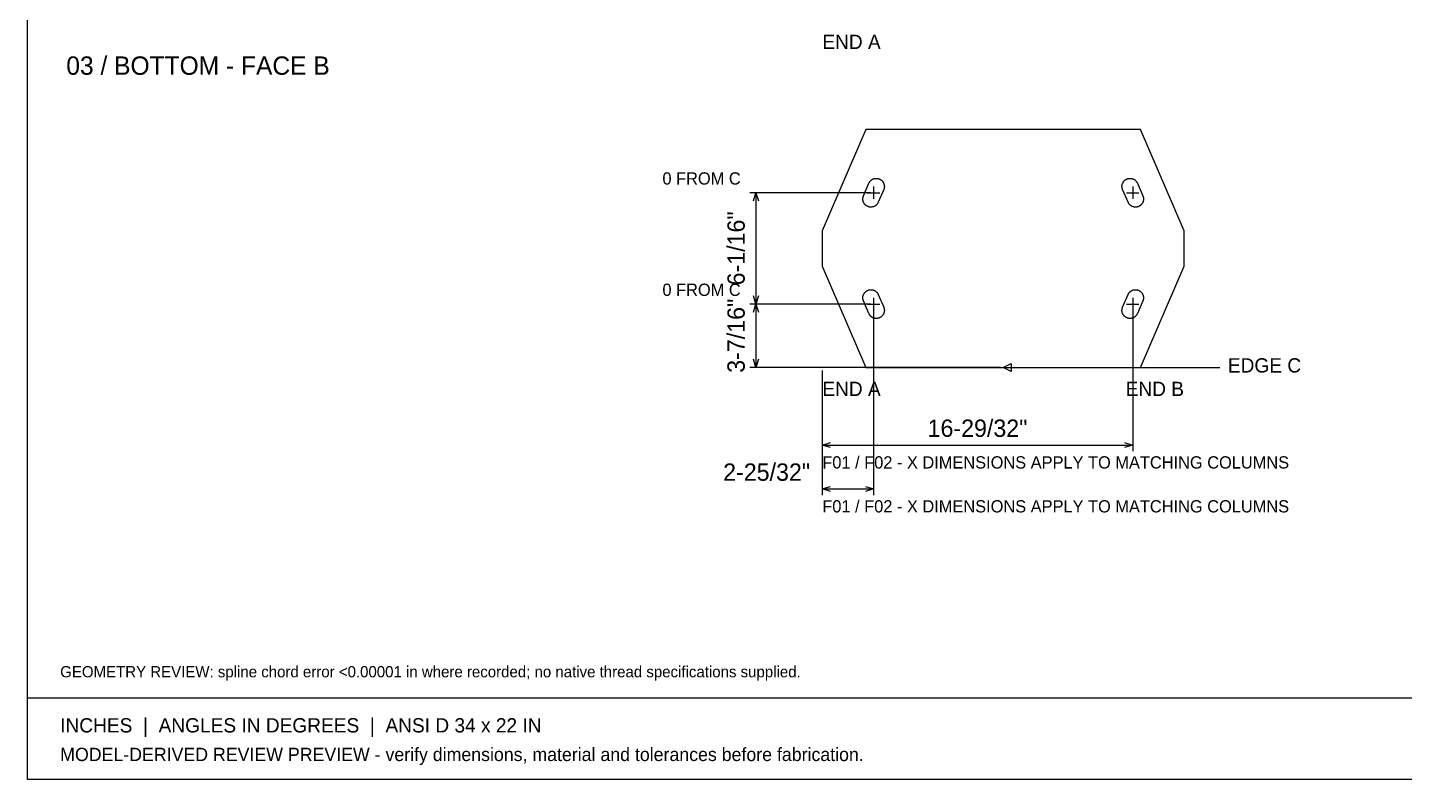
# Model space of a CAD drawing. Header units: inches. Extents: x 2 to 134, y 2 to 86.
# Drawn here: x 1.9 to 76.8, y 1.9 to 42.8 of the extents above; entities that cross this region are included whole.
import ezdxf
from ezdxf.enums import TextEntityAlignment as Align

# ---------------------------------------------------------------- set-up
doc = ezdxf.new("R2010")
doc.units = ezdxf.units.IN
doc.header["$MEASUREMENT"] = 0

msp = doc.modelspace()

# ---------------------------------------------------------------- linework, layer by layer
at = {"layer": 'ANNOTATION'}
for p, q in [((47.78, 33.806), (41.211, 33.806)), ((41.405, 33.362), (41.544, 33.806)), ((41.544, 33.806), (41.544, 27.75)), ((41.544, 33.806), (41.683, 33.362)), ((47.614, 33.806), (48.28, 33.806)), ((47.947, 34.139), (47.947, 33.473)), ((61.72, 33.806), (62.386, 33.806)), ((62.053, 34.139), (62.053, 33.473)), ((47.78, 27.75), (41.211, 27.75)), ((47.78, 27.75), (41.211, 27.75)), ((41.544, 27.75), (41.405, 28.194)), ((41.405, 27.305), (41.544, 27.75)), ((41.683, 28.194), (41.544, 27.75)), ((41.544, 27.75), (41.544, 24.303)), ((41.544, 27.75), (41.683, 27.305)), ((47.614, 27.75), (48.28, 27.75)), ((47.947, 28.083), (47.947, 27.416)), ((61.72, 27.75), (62.386, 27.75)), ((62.053, 28.083), (62.053, 27.416)), ((47.947, 27.583), (47.947, 17.358)), ((62.053, 27.583), (62.053, 19.747)), ((41.544, 24.303), (41.405, 24.747)), ((41.683, 24.747), (41.544, 24.303)), ((54.833, 24.303), (41.211, 24.303)), ((45.155, 24.136), (45.155, 19.747)), ((45.155, 24.136), (45.155, 17.358)), ((55, 24.303), (55.444, 24.525)), ((55, 24.303), (66.789, 24.303)), ((55.444, 24.08), (55, 24.303)), ((55.444, 24.525), (55.444, 24.08)), ((45.155, 20.08), (45.6, 20.219)), ((45.155, 20.08), (62.053, 20.08)), ((45.6, 19.941), (45.155, 20.08)), ((61.609, 20.219), (62.053, 20.08)), ((62.053, 20.08), (61.609, 19.941)), ((45.155, 17.691), (45.6, 17.83)), ((45.155, 17.691), (47.947, 17.691)), ((45.6, 17.553), (45.155, 17.691)), ((47.503, 17.83), (47.947, 17.691)), ((47.947, 17.691), (47.503, 17.553))]:
    msp.add_line(p, q, dxfattribs=at)
at = {"layer": 'OUTLINE'}
for p, q in [((1.889, 1.889), (1.889, 86.111)), ((47.523, 37.253), (45.155, 31.74)), ((62.477, 37.253), (47.523, 37.253)), ((64.845, 31.74), (62.477, 37.253)), ((47.801, 34.474), (47.815, 34.487)), ((47.815, 34.487), (47.829, 34.498)), ((47.829, 34.498), (47.845, 34.509)), ((47.845, 34.509), (47.86, 34.52)), ((47.86, 34.52), (47.876, 34.529)), ((47.876, 34.529), (47.892, 34.538)), ((47.892, 34.538), (47.909, 34.547)), ((47.909, 34.547), (47.926, 34.554)), ((47.926, 34.554), (47.944, 34.561)), ((47.944, 34.561), (47.961, 34.567)), ((47.961, 34.567), (47.979, 34.572)), ((47.979, 34.572), (47.997, 34.577)), ((47.997, 34.577), (48.016, 34.581)), ((48.016, 34.581), (48.034, 34.584)), ((48.034, 34.584), (48.053, 34.586)), ((48.053, 34.586), (48.071, 34.587)), ((48.071, 34.587), (48.09, 34.588)), ((48.09, 34.588), (48.109, 34.588)), ((48.109, 34.588), (48.128, 34.587)), ((48.128, 34.587), (48.146, 34.585)), ((48.146, 34.585), (48.165, 34.582)), ((48.165, 34.582), (48.183, 34.579)), ((48.183, 34.579), (48.201, 34.575)), ((48.201, 34.575), (48.219, 34.57)), ((48.219, 34.57), (48.237, 34.564)), ((48.237, 34.564), (48.255, 34.558)), ((48.255, 34.558), (48.272, 34.551)), ((48.272, 34.551), (48.289, 34.543)), ((48.289, 34.543), (48.305, 34.534)), ((48.305, 34.534), (48.322, 34.525)), ((48.322, 34.525), (48.337, 34.515)), ((48.337, 34.515), (48.353, 34.504)), ((48.353, 34.504), (48.368, 34.493)), ((48.368, 34.493), (48.382, 34.481)), ((48.382, 34.481), (48.396, 34.468)), ((61.607, 34.471), (61.623, 34.485)), ((61.623, 34.485), (61.64, 34.499)), ((61.64, 34.499), (61.657, 34.511)), ((61.657, 34.511), (61.675, 34.523)), ((61.675, 34.523), (61.694, 34.534)), ((61.694, 34.534), (61.713, 34.544)), ((61.713, 34.544), (61.732, 34.553)), ((61.732, 34.553), (61.752, 34.561)), ((61.752, 34.561), (61.773, 34.568)), ((61.773, 34.568), (61.793, 34.574)), ((61.793, 34.574), (61.814, 34.579)), ((61.814, 34.579), (61.835, 34.582)), ((61.835, 34.582), (61.857, 34.585)), ((61.857, 34.585), (61.878, 34.587)), ((61.878, 34.587), (61.899, 34.588)), ((61.899, 34.588), (61.921, 34.588)), ((61.921, 34.588), (61.942, 34.586)), ((61.942, 34.586), (61.964, 34.584)), ((61.964, 34.584), (61.985, 34.581)), ((61.985, 34.581), (62.006, 34.576)), ((62.006, 34.576), (62.027, 34.571)), ((62.027, 34.571), (62.047, 34.564)), ((62.047, 34.564), (62.067, 34.557)), ((62.067, 34.557), (62.087, 34.548)), ((62.087, 34.548), (62.106, 34.539)), ((62.106, 34.539), (62.125, 34.529)), ((62.125, 34.529), (62.143, 34.517)), ((62.143, 34.517), (62.161, 34.505)), ((62.161, 34.505), (62.178, 34.492)), ((62.178, 34.492), (62.195, 34.478)), ((47.397, 33.634), (47.693, 34.323)), ((47.693, 34.323), (47.701, 34.34)), ((47.701, 34.34), (47.709, 34.357)), ((47.709, 34.357), (47.718, 34.373)), ((47.718, 34.373), (47.728, 34.389)), ((47.728, 34.389), (47.739, 34.405)), ((47.739, 34.405), (47.75, 34.419)), ((47.75, 34.419), (47.762, 34.434)), ((47.762, 34.434), (47.774, 34.448)), ((47.774, 34.448), (47.787, 34.461)), ((47.787, 34.461), (47.801, 34.474)), ((48.497, 33.978), (48.201, 33.289)), ((48.396, 34.468), (48.409, 34.455)), ((48.409, 34.455), (48.422, 34.441)), ((48.422, 34.441), (48.434, 34.427)), ((48.434, 34.427), (48.446, 34.412)), ((48.446, 34.412), (48.456, 34.397)), ((48.456, 34.397), (48.467, 34.381)), ((48.467, 34.381), (48.476, 34.365)), ((48.476, 34.365), (48.485, 34.349)), ((48.485, 34.349), (48.493, 34.332)), ((48.493, 34.332), (48.5, 34.315)), ((48.498, 33.98), (48.497, 33.978)), ((48.499, 33.983), (48.498, 33.98)), ((48.5, 33.986), (48.499, 33.983)), ((48.5, 34.315), (48.507, 34.297)), ((48.501, 33.988), (48.5, 33.986)), ((48.502, 33.991), (48.501, 33.988)), ((48.503, 33.993), (48.502, 33.991)), ((48.504, 33.996), (48.503, 33.993)), ((48.505, 33.999), (48.504, 33.996)), ((48.506, 34.001), (48.505, 33.999)), ((48.507, 34.004), (48.506, 34.001)), ((48.507, 34.297), (48.513, 34.28)), ((48.508, 34.006), (48.507, 34.004)), ((48.509, 34.009), (48.508, 34.006)), ((48.51, 34.012), (48.509, 34.009)), ((48.511, 34.014), (48.51, 34.012)), ((48.512, 34.017), (48.511, 34.014)), ((48.513, 34.022), (48.512, 34.02)), ((48.512, 34.02), (48.512, 34.017)), ((48.513, 34.28), (48.518, 34.262)), ((48.514, 34.025), (48.513, 34.022)), ((48.515, 34.027), (48.514, 34.025)), ((48.516, 34.03), (48.515, 34.027)), ((48.517, 34.035), (48.516, 34.033)), ((48.516, 34.033), (48.516, 34.03)), ((48.518, 34.038), (48.517, 34.035)), ((48.518, 34.262), (48.522, 34.243)), ((48.519, 34.044), (48.518, 34.041)), ((48.518, 34.041), (48.518, 34.038)), ((48.52, 34.046), (48.519, 34.044)), ((48.521, 34.052), (48.52, 34.049)), ((48.52, 34.049), (48.52, 34.046)), ((48.522, 34.054), (48.521, 34.052)), ((48.522, 34.243), (48.526, 34.225)), ((48.523, 34.06), (48.522, 34.057)), ((48.522, 34.057), (48.522, 34.054)), ((48.524, 34.065), (48.523, 34.062)), ((48.523, 34.062), (48.523, 34.06)), ((48.525, 34.068), (48.524, 34.065)), ((48.526, 34.073), (48.525, 34.071)), ((48.525, 34.071), (48.525, 34.068)), ((48.526, 34.225), (48.529, 34.207)), ((48.527, 34.079), (48.526, 34.076)), ((48.526, 34.076), (48.526, 34.073)), ((48.528, 34.087), (48.527, 34.084)), ((48.527, 34.084), (48.527, 34.082)), ((48.527, 34.082), (48.527, 34.079)), ((48.529, 34.092), (48.528, 34.09)), ((48.528, 34.09), (48.528, 34.087)), ((48.529, 34.207), (48.531, 34.188)), ((48.53, 34.101), (48.529, 34.098)), ((48.529, 34.098), (48.529, 34.095)), ((48.529, 34.095), (48.529, 34.092)), ((48.531, 34.112), (48.53, 34.109)), ((48.53, 34.109), (48.53, 34.106)), ((48.53, 34.106), (48.53, 34.104)), ((48.53, 34.104), (48.53, 34.101)), ((48.531, 34.188), (48.532, 34.169)), ((48.532, 34.123), (48.531, 34.12)), ((48.531, 34.12), (48.531, 34.117)), ((48.531, 34.117), (48.531, 34.115)), ((48.531, 34.115), (48.531, 34.112)), ((48.532, 34.169), (48.532, 34.151)), ((48.532, 34.151), (48.532, 34.148)), ((48.532, 34.148), (48.532, 34.145)), ((48.532, 34.145), (48.532, 34.142)), ((48.532, 34.142), (48.532, 34.139)), ((48.532, 34.139), (48.532, 34.137)), ((48.532, 34.137), (48.532, 34.134)), ((48.532, 34.134), (48.532, 34.131)), ((48.532, 34.131), (48.532, 34.128)), ((48.532, 34.128), (48.532, 34.126)), ((48.532, 34.126), (48.532, 34.123)), ((61.468, 34.166), (61.469, 34.188)), ((61.468, 34.145), (61.468, 34.166)), ((61.468, 34.123), (61.468, 34.145)), ((61.47, 34.102), (61.468, 34.123)), ((61.469, 34.188), (61.471, 34.209)), ((61.473, 34.081), (61.47, 34.102)), ((61.471, 34.209), (61.475, 34.23)), ((61.477, 34.06), (61.473, 34.081)), ((61.475, 34.23), (61.479, 34.251)), ((61.482, 34.039), (61.477, 34.06)), ((61.479, 34.251), (61.485, 34.272)), ((61.488, 34.018), (61.482, 34.039)), ((61.485, 34.272), (61.491, 34.293)), ((61.495, 33.998), (61.488, 34.018)), ((61.491, 34.293), (61.499, 34.313)), ((61.503, 33.978), (61.495, 33.998)), ((61.499, 34.313), (61.507, 34.333)), ((61.799, 33.289), (61.503, 33.978)), ((61.507, 34.333), (61.517, 34.352)), ((61.517, 34.352), (61.527, 34.371)), ((61.527, 34.371), (61.538, 34.389)), ((61.538, 34.389), (61.55, 34.407)), ((61.55, 34.407), (61.563, 34.424)), ((61.563, 34.424), (61.577, 34.44)), ((61.577, 34.44), (61.592, 34.456)), ((61.592, 34.456), (61.607, 34.471)), ((62.195, 34.478), (62.21, 34.464)), ((62.21, 34.464), (62.225, 34.448)), ((62.225, 34.448), (62.24, 34.432)), ((62.24, 34.432), (62.253, 34.416)), ((62.253, 34.416), (62.266, 34.398)), ((62.266, 34.398), (62.277, 34.38)), ((62.277, 34.38), (62.288, 34.362)), ((62.288, 34.362), (62.298, 34.343)), ((62.298, 34.343), (62.307, 34.323)), ((62.307, 34.323), (62.603, 33.634)), ((47.362, 33.488), (47.364, 33.51)), ((47.362, 33.467), (47.362, 33.488)), ((47.362, 33.446), (47.362, 33.467)), ((47.363, 33.424), (47.362, 33.446)), ((47.366, 33.403), (47.363, 33.424)), ((47.364, 33.51), (47.367, 33.531)), ((47.369, 33.382), (47.366, 33.403)), ((47.367, 33.531), (47.371, 33.552)), ((47.373, 33.361), (47.369, 33.382)), ((47.371, 33.552), (47.376, 33.573)), ((47.379, 33.34), (47.373, 33.361)), ((47.376, 33.573), (47.382, 33.594)), ((47.385, 33.319), (47.379, 33.34)), ((47.382, 33.594), (47.389, 33.614)), ((47.393, 33.299), (47.385, 33.319)), ((47.389, 33.614), (47.397, 33.634)), ((47.401, 33.279), (47.393, 33.299)), ((47.411, 33.26), (47.401, 33.279)), ((47.421, 33.241), (47.411, 33.26)), ((47.432, 33.223), (47.421, 33.241)), ((47.444, 33.205), (47.432, 33.223)), ((47.457, 33.188), (47.444, 33.205)), ((47.471, 33.172), (47.457, 33.188)), ((47.486, 33.156), (47.471, 33.172)), ((47.501, 33.141), (47.486, 33.156)), ((47.517, 33.127), (47.501, 33.141)), ((47.534, 33.113), (47.517, 33.127)), ((47.551, 33.101), (47.534, 33.113)), ((47.569, 33.089), (47.551, 33.101)), ((47.588, 33.078), (47.569, 33.089)), ((47.607, 33.068), (47.588, 33.078)), ((47.626, 33.059), (47.607, 33.068)), ((47.646, 33.051), (47.626, 33.059)), ((47.667, 33.044), (47.646, 33.051)), ((47.687, 33.038), (47.667, 33.044)), ((47.708, 33.033), (47.687, 33.038)), ((47.729, 33.029), (47.708, 33.033)), ((47.751, 33.027), (47.729, 33.029)), ((47.772, 33.025), (47.751, 33.027)), ((47.793, 33.024), (47.772, 33.025)), ((47.815, 33.024), (47.793, 33.024)), ((47.836, 33.025), (47.815, 33.024)), ((47.858, 33.028), (47.836, 33.025)), ((47.879, 33.031), (47.858, 33.028)), ((47.9, 33.036), (47.879, 33.031)), ((47.921, 33.041), (47.9, 33.036)), ((47.941, 33.048), (47.921, 33.041)), ((47.961, 33.055), (47.941, 33.048)), ((47.981, 33.064), (47.961, 33.055)), ((48, 33.073), (47.981, 33.064)), ((48.019, 33.083), (48, 33.073)), ((48.037, 33.095), (48.019, 33.083)), ((48.055, 33.107), (48.037, 33.095)), ((48.072, 33.12), (48.055, 33.107)), ((48.089, 33.133), (48.072, 33.12)), ((48.104, 33.148), (48.089, 33.133)), ((48.119, 33.163), (48.104, 33.148)), ((48.134, 33.18), (48.119, 33.163)), ((48.147, 33.196), (48.134, 33.18)), ((48.16, 33.214), (48.147, 33.196)), ((48.171, 33.232), (48.16, 33.214)), ((48.182, 33.25), (48.171, 33.232)), ((48.192, 33.269), (48.182, 33.25)), ((48.201, 33.289), (48.192, 33.269)), ((61.807, 33.272), (61.799, 33.289)), ((61.815, 33.255), (61.807, 33.272)), ((61.824, 33.239), (61.815, 33.255)), ((61.834, 33.223), (61.824, 33.239)), ((61.845, 33.207), (61.834, 33.223)), ((61.856, 33.192), (61.845, 33.207)), ((61.868, 33.178), (61.856, 33.192)), ((61.88, 33.164), (61.868, 33.178)), ((61.893, 33.151), (61.88, 33.164)), ((61.907, 33.138), (61.893, 33.151)), ((61.921, 33.125), (61.907, 33.138)), ((61.935, 33.114), (61.921, 33.125)), ((61.95, 33.103), (61.935, 33.114)), ((61.966, 33.092), (61.95, 33.103)), ((61.982, 33.083), (61.966, 33.092)), ((61.998, 33.074), (61.982, 33.083)), ((62.015, 33.065), (61.998, 33.074)), ((62.032, 33.058), (62.015, 33.065)), ((62.05, 33.051), (62.032, 33.058)), ((62.067, 33.045), (62.05, 33.051)), ((62.085, 33.039), (62.067, 33.045)), ((62.103, 33.035), (62.085, 33.039)), ((62.122, 33.031), (62.103, 33.035)), ((62.14, 33.028), (62.122, 33.031)), ((62.159, 33.026), (62.14, 33.028)), ((62.177, 33.025), (62.159, 33.026)), ((62.196, 33.024), (62.177, 33.025)), ((62.215, 33.024), (62.196, 33.024)), ((62.234, 33.025), (62.215, 33.024)), ((62.252, 33.027), (62.234, 33.025)), ((62.271, 33.029), (62.252, 33.027)), ((62.289, 33.033), (62.271, 33.029)), ((62.307, 33.037), (62.289, 33.033)), ((62.325, 33.042), (62.307, 33.037)), ((62.343, 33.048), (62.325, 33.042)), ((62.361, 33.054), (62.343, 33.048)), ((62.378, 33.061), (62.361, 33.054)), ((62.395, 33.069), (62.378, 33.061)), ((62.411, 33.078), (62.395, 33.069)), ((62.428, 33.087), (62.411, 33.078)), ((62.443, 33.097), (62.428, 33.087)), ((62.459, 33.108), (62.443, 33.097)), ((62.474, 33.119), (62.459, 33.108)), ((62.488, 33.131), (62.474, 33.119)), ((62.502, 33.144), (62.488, 33.131)), ((62.515, 33.157), (62.502, 33.144)), ((62.528, 33.171), (62.515, 33.157)), ((62.54, 33.185), (62.528, 33.171)), ((62.552, 33.2), (62.54, 33.185)), ((62.562, 33.215), (62.552, 33.2)), ((62.573, 33.231), (62.562, 33.215)), ((62.582, 33.247), (62.573, 33.231)), ((62.591, 33.263), (62.582, 33.247)), ((62.599, 33.28), (62.591, 33.263)), ((62.606, 33.297), (62.599, 33.28)), ((62.603, 33.634), (62.604, 33.631)), ((62.604, 33.631), (62.605, 33.629)), ((62.605, 33.629), (62.606, 33.626)), ((62.606, 33.626), (62.607, 33.624)), ((62.613, 33.315), (62.606, 33.297)), ((62.607, 33.624), (62.608, 33.621)), ((62.608, 33.621), (62.609, 33.619)), ((62.609, 33.619), (62.61, 33.616)), ((62.61, 33.616), (62.611, 33.613)), ((62.611, 33.613), (62.612, 33.611)), ((62.612, 33.611), (62.613, 33.608)), ((62.613, 33.608), (62.614, 33.606)), ((62.619, 33.332), (62.613, 33.315)), ((62.614, 33.606), (62.615, 33.603)), ((62.615, 33.603), (62.616, 33.6)), ((62.616, 33.6), (62.617, 33.598)), ((62.617, 33.598), (62.618, 33.595)), ((62.618, 33.595), (62.618, 33.592)), ((62.618, 33.592), (62.619, 33.59)), ((62.619, 33.59), (62.62, 33.587)), ((62.624, 33.35), (62.619, 33.332)), ((62.62, 33.587), (62.621, 33.584)), ((62.621, 33.584), (62.622, 33.582)), ((62.622, 33.582), (62.622, 33.579)), ((62.622, 33.579), (62.623, 33.576)), ((62.623, 33.576), (62.624, 33.574)), ((62.624, 33.574), (62.624, 33.571)), ((62.624, 33.571), (62.625, 33.568)), ((62.628, 33.369), (62.624, 33.35)), ((62.625, 33.568), (62.626, 33.566)), ((62.626, 33.566), (62.626, 33.563)), ((62.626, 33.563), (62.627, 33.56)), ((62.627, 33.56), (62.628, 33.558)), ((62.628, 33.558), (62.628, 33.555)), ((62.628, 33.555), (62.629, 33.552)), ((62.632, 33.387), (62.628, 33.369)), ((62.629, 33.552), (62.629, 33.549)), ((62.629, 33.549), (62.63, 33.547)), ((62.63, 33.547), (62.631, 33.544)), ((62.631, 33.544), (62.631, 33.541)), ((62.631, 33.541), (62.632, 33.539)), ((62.632, 33.539), (62.632, 33.536)), ((62.632, 33.536), (62.633, 33.533)), ((62.635, 33.405), (62.632, 33.387)), ((62.633, 33.533), (62.633, 33.53)), ((62.633, 33.53), (62.633, 33.528)), ((62.633, 33.528), (62.634, 33.525)), ((62.634, 33.525), (62.634, 33.522)), ((62.634, 33.522), (62.635, 33.519)), ((62.635, 33.519), (62.635, 33.517)), ((62.635, 33.517), (62.635, 33.514)), ((62.635, 33.514), (62.636, 33.511)), ((62.637, 33.424), (62.635, 33.405)), ((62.636, 33.511), (62.636, 33.508)), ((62.636, 33.508), (62.636, 33.506)), ((62.636, 33.506), (62.636, 33.503)), ((62.636, 33.503), (62.637, 33.5)), ((62.637, 33.5), (62.637, 33.497)), ((62.637, 33.497), (62.637, 33.495)), ((62.637, 33.495), (62.637, 33.492)), ((62.637, 33.492), (62.638, 33.489)), ((62.638, 33.443), (62.637, 33.424)), ((62.638, 33.489), (62.638, 33.486)), ((62.638, 33.486), (62.638, 33.484)), ((62.638, 33.484), (62.638, 33.481)), ((62.638, 33.481), (62.638, 33.478)), ((62.638, 33.478), (62.638, 33.475)), ((62.638, 33.475), (62.638, 33.472)), ((62.638, 33.472), (62.638, 33.47)), ((62.638, 33.47), (62.638, 33.467)), ((62.638, 33.467), (62.638, 33.464)), ((62.638, 33.464), (62.638, 33.461)), ((62.638, 33.461), (62.638, 33.443)), ((45.155, 31.74), (45.155, 29.816)), ((64.845, 29.816), (64.845, 31.74)), ((45.155, 29.816), (47.523, 24.303)), ((62.477, 24.303), (64.845, 29.816)), ((47.588, 28.477), (47.607, 28.487)), ((47.607, 28.487), (47.626, 28.496)), ((47.626, 28.496), (47.646, 28.504)), ((47.646, 28.504), (47.667, 28.511)), ((47.667, 28.511), (47.687, 28.517)), ((47.687, 28.517), (47.708, 28.522)), ((47.708, 28.522), (47.729, 28.526)), ((47.729, 28.526), (47.751, 28.529)), ((47.751, 28.529), (47.772, 28.531)), ((47.772, 28.531), (47.793, 28.532)), ((47.793, 28.532), (47.815, 28.531)), ((47.815, 28.531), (47.836, 28.53)), ((47.836, 28.53), (47.858, 28.528)), ((47.858, 28.528), (47.879, 28.524)), ((47.879, 28.524), (47.9, 28.52)), ((47.9, 28.52), (47.921, 28.514)), ((47.921, 28.514), (47.941, 28.508)), ((47.941, 28.508), (47.961, 28.5)), ((47.961, 28.5), (47.981, 28.492)), ((47.981, 28.492), (48, 28.483)), ((61.998, 28.482), (62.015, 28.49)), ((62.015, 28.49), (62.032, 28.498)), ((62.032, 28.498), (62.05, 28.505)), ((62.05, 28.505), (62.067, 28.511)), ((62.067, 28.511), (62.085, 28.516)), ((62.085, 28.516), (62.103, 28.521)), ((62.103, 28.521), (62.122, 28.524)), ((62.122, 28.524), (62.14, 28.527)), ((62.14, 28.527), (62.159, 28.53)), ((62.159, 28.53), (62.177, 28.531)), ((62.177, 28.531), (62.196, 28.532)), ((62.196, 28.532), (62.215, 28.531)), ((62.215, 28.531), (62.234, 28.53)), ((62.234, 28.53), (62.252, 28.529)), ((62.252, 28.529), (62.271, 28.526)), ((62.271, 28.526), (62.289, 28.523)), ((62.289, 28.523), (62.307, 28.519)), ((62.307, 28.519), (62.325, 28.514)), ((62.325, 28.514), (62.343, 28.508)), ((62.343, 28.508), (62.361, 28.501)), ((62.361, 28.501), (62.378, 28.494)), ((62.378, 28.494), (62.395, 28.486)), ((62.395, 28.486), (62.411, 28.478)), ((47.362, 28.11), (47.363, 28.131)), ((47.362, 28.089), (47.362, 28.11)), ((47.362, 28.067), (47.362, 28.089)), ((47.364, 28.046), (47.362, 28.067)), ((47.363, 28.131), (47.366, 28.153)), ((47.367, 28.024), (47.364, 28.046)), ((47.366, 28.153), (47.369, 28.174)), ((47.371, 28.003), (47.367, 28.024)), ((47.369, 28.174), (47.373, 28.195)), ((47.376, 27.982), (47.371, 28.003)), ((47.373, 28.195), (47.379, 28.216)), ((47.382, 27.962), (47.376, 27.982)), ((47.379, 28.216), (47.385, 28.236)), ((47.389, 27.942), (47.382, 27.962)), ((47.385, 28.236), (47.393, 28.256)), ((47.397, 27.922), (47.389, 27.942)), ((47.393, 28.256), (47.401, 28.276)), ((47.693, 27.232), (47.397, 27.922)), ((47.401, 28.276), (47.411, 28.295)), ((47.411, 28.295), (47.421, 28.314)), ((47.421, 28.314), (47.432, 28.333)), ((47.432, 28.333), (47.444, 28.35)), ((47.444, 28.35), (47.457, 28.367)), ((47.457, 28.367), (47.471, 28.384)), ((47.471, 28.384), (47.486, 28.4)), ((47.486, 28.4), (47.501, 28.415)), ((47.501, 28.415), (47.517, 28.429)), ((47.517, 28.429), (47.534, 28.442)), ((47.534, 28.442), (47.551, 28.455)), ((47.551, 28.455), (47.569, 28.467)), ((47.569, 28.467), (47.588, 28.477)), ((48, 28.483), (48.019, 28.472)), ((48.019, 28.472), (48.037, 28.461)), ((48.037, 28.461), (48.055, 28.449)), ((48.055, 28.449), (48.072, 28.436)), ((48.072, 28.436), (48.089, 28.422)), ((48.089, 28.422), (48.104, 28.407)), ((48.104, 28.407), (48.119, 28.392)), ((48.119, 28.392), (48.134, 28.376)), ((48.134, 28.376), (48.147, 28.359)), ((48.147, 28.359), (48.16, 28.342)), ((48.16, 28.342), (48.171, 28.324)), ((48.171, 28.324), (48.182, 28.305)), ((48.182, 28.305), (48.192, 28.286)), ((48.192, 28.286), (48.201, 28.267)), ((48.201, 28.267), (48.497, 27.578)), ((61.503, 27.578), (61.799, 28.267)), ((61.799, 28.267), (61.807, 28.284)), ((61.807, 28.284), (61.815, 28.3)), ((61.815, 28.3), (61.824, 28.317)), ((61.824, 28.317), (61.834, 28.333)), ((61.834, 28.333), (61.845, 28.348)), ((61.845, 28.348), (61.856, 28.363)), ((61.856, 28.363), (61.868, 28.378)), ((61.868, 28.378), (61.88, 28.392)), ((61.88, 28.392), (61.893, 28.405)), ((61.893, 28.405), (61.907, 28.418)), ((61.907, 28.418), (61.921, 28.43)), ((61.921, 28.43), (61.935, 28.442)), ((61.935, 28.442), (61.95, 28.453)), ((61.95, 28.453), (61.966, 28.463)), ((61.966, 28.463), (61.982, 28.473)), ((61.982, 28.473), (61.998, 28.482)), ((62.603, 27.922), (62.307, 27.232)), ((62.411, 28.478), (62.428, 28.468)), ((62.428, 28.468), (62.443, 28.458)), ((62.443, 28.458), (62.459, 28.448)), ((62.459, 28.448), (62.474, 28.436)), ((62.474, 28.436), (62.488, 28.424)), ((62.488, 28.424), (62.502, 28.412)), ((62.502, 28.412), (62.515, 28.399)), ((62.515, 28.399), (62.528, 28.385)), ((62.528, 28.385), (62.54, 28.371)), ((62.54, 28.371), (62.552, 28.356)), ((62.552, 28.356), (62.562, 28.341)), ((62.562, 28.341), (62.573, 28.325)), ((62.573, 28.325), (62.582, 28.309)), ((62.582, 28.309), (62.591, 28.292)), ((62.591, 28.292), (62.599, 28.276)), ((62.599, 28.276), (62.606, 28.258)), ((62.604, 27.924), (62.603, 27.922)), ((62.605, 27.927), (62.604, 27.924)), ((62.606, 27.929), (62.605, 27.927)), ((62.606, 28.258), (62.613, 28.241)), ((62.607, 27.932), (62.606, 27.929)), ((62.608, 27.934), (62.607, 27.932)), ((62.609, 27.937), (62.608, 27.934)), ((62.61, 27.94), (62.609, 27.937)), ((62.611, 27.942), (62.61, 27.94)), ((62.612, 27.945), (62.611, 27.942)), ((62.613, 27.947), (62.612, 27.945)), ((62.613, 28.241), (62.619, 28.223)), ((62.614, 27.95), (62.613, 27.947)), ((62.615, 27.953), (62.614, 27.95)), ((62.616, 27.955), (62.615, 27.953)), ((62.617, 27.958), (62.616, 27.955)), ((62.618, 27.961), (62.617, 27.958)), ((62.619, 27.966), (62.618, 27.963)), ((62.618, 27.963), (62.618, 27.961)), ((62.619, 28.223), (62.624, 28.205)), ((62.62, 27.968), (62.619, 27.966)), ((62.621, 27.971), (62.62, 27.968)), ((62.622, 27.974), (62.621, 27.971)), ((62.623, 27.979), (62.622, 27.976)), ((62.622, 27.976), (62.622, 27.974)), ((62.624, 27.982), (62.623, 27.979)), ((62.624, 28.205), (62.628, 28.187)), ((62.625, 27.987), (62.624, 27.984)), ((62.624, 27.984), (62.624, 27.982)), ((62.626, 27.99), (62.625, 27.987)), ((62.627, 27.995), (62.626, 27.993)), ((62.626, 27.993), (62.626, 27.99)), ((62.628, 27.998), (62.627, 27.995)), ((62.628, 28.187), (62.632, 28.169)), ((62.629, 28.003), (62.628, 28.001)), ((62.628, 28.001), (62.628, 27.998)), ((62.63, 28.009), (62.629, 28.006)), ((62.629, 28.006), (62.629, 28.003)), ((62.631, 28.012), (62.63, 28.009)), ((62.632, 28.017), (62.631, 28.014)), ((62.631, 28.014), (62.631, 28.012)), ((62.632, 28.169), (62.635, 28.15)), ((62.633, 28.022), (62.632, 28.02)), ((62.632, 28.02), (62.632, 28.017)), ((62.634, 28.031), (62.633, 28.028)), ((62.633, 28.028), (62.633, 28.025)), ((62.633, 28.025), (62.633, 28.022)), ((62.635, 28.036), (62.634, 28.033)), ((62.634, 28.033), (62.634, 28.031)), ((62.635, 28.15), (62.637, 28.132)), ((62.636, 28.044), (62.635, 28.042)), ((62.635, 28.042), (62.635, 28.039)), ((62.635, 28.039), (62.635, 28.036)), ((62.637, 28.055), (62.636, 28.053)), ((62.636, 28.053), (62.636, 28.05)), ((62.636, 28.05), (62.636, 28.047)), ((62.636, 28.047), (62.636, 28.044)), ((62.637, 28.132), (62.638, 28.113)), ((62.638, 28.066), (62.637, 28.064)), ((62.637, 28.064), (62.637, 28.061)), ((62.637, 28.061), (62.637, 28.058)), ((62.637, 28.058), (62.637, 28.055)), ((62.638, 28.113), (62.638, 28.094)), ((62.638, 28.094), (62.638, 28.091)), ((62.638, 28.091), (62.638, 28.089)), ((62.638, 28.089), (62.638, 28.086)), ((62.638, 28.086), (62.638, 28.083)), ((62.638, 28.083), (62.638, 28.08)), ((62.638, 28.08), (62.638, 28.078)), ((62.638, 28.078), (62.638, 28.075)), ((62.638, 28.075), (62.638, 28.072)), ((62.638, 28.072), (62.638, 28.069)), ((62.638, 28.069), (62.638, 28.066)), ((47.701, 27.215), (47.693, 27.232)), ((47.709, 27.199), (47.701, 27.215)), ((47.718, 27.182), (47.709, 27.199)), ((47.728, 27.167), (47.718, 27.182)), ((47.739, 27.151), (47.728, 27.167)), ((47.75, 27.136), (47.739, 27.151)), ((47.762, 27.122), (47.75, 27.136)), ((47.774, 27.108), (47.762, 27.122)), ((47.787, 27.094), (47.774, 27.108)), ((47.801, 27.081), (47.787, 27.094)), ((47.815, 27.069), (47.801, 27.081)), ((47.829, 27.057), (47.815, 27.069)), ((47.845, 27.046), (47.829, 27.057)), ((47.86, 27.036), (47.845, 27.046)), ((47.876, 27.026), (47.86, 27.036)), ((47.892, 27.017), (47.876, 27.026)), ((47.909, 27.009), (47.892, 27.017)), ((47.926, 27.001), (47.909, 27.009)), ((47.944, 26.994), (47.926, 27.001)), ((47.961, 26.988), (47.944, 26.994)), ((47.979, 26.983), (47.961, 26.988)), ((48.219, 26.986), (48.201, 26.981)), ((48.237, 26.991), (48.219, 26.986)), ((48.255, 26.998), (48.237, 26.991)), ((48.272, 27.005), (48.255, 26.998)), ((48.289, 27.013), (48.272, 27.005)), ((48.305, 27.021), (48.289, 27.013)), ((48.322, 27.031), (48.305, 27.021)), ((48.337, 27.041), (48.322, 27.031)), ((48.353, 27.052), (48.337, 27.041)), ((48.368, 27.063), (48.353, 27.052)), ((48.382, 27.075), (48.368, 27.063)), ((48.396, 27.087), (48.382, 27.075)), ((48.409, 27.101), (48.396, 27.087)), ((48.422, 27.114), (48.409, 27.101)), ((48.434, 27.129), (48.422, 27.114)), ((48.446, 27.143), (48.434, 27.129)), ((48.456, 27.159), (48.446, 27.143)), ((48.467, 27.174), (48.456, 27.159)), ((48.476, 27.19), (48.467, 27.174)), ((48.485, 27.207), (48.476, 27.19)), ((48.493, 27.224), (48.485, 27.207)), ((48.5, 27.241), (48.493, 27.224)), ((48.497, 27.578), (48.498, 27.575)), ((48.498, 27.575), (48.499, 27.573)), ((48.499, 27.573), (48.5, 27.57)), ((48.5, 27.57), (48.501, 27.567)), ((48.507, 27.258), (48.5, 27.241)), ((48.501, 27.567), (48.502, 27.565)), ((48.502, 27.565), (48.503, 27.562)), ((48.503, 27.562), (48.504, 27.56)), ((48.504, 27.56), (48.505, 27.557)), ((48.505, 27.557), (48.506, 27.554)), ((48.506, 27.554), (48.507, 27.552)), ((48.507, 27.552), (48.508, 27.549)), ((48.513, 27.276), (48.507, 27.258)), ((48.508, 27.549), (48.509, 27.547)), ((48.509, 27.547), (48.51, 27.544)), ((48.51, 27.544), (48.511, 27.541)), ((48.511, 27.541), (48.512, 27.539)), ((48.512, 27.539), (48.512, 27.536)), ((48.512, 27.536), (48.513, 27.533)), ((48.513, 27.533), (48.514, 27.531)), ((48.518, 27.294), (48.513, 27.276)), ((48.514, 27.531), (48.515, 27.528)), ((48.515, 27.528), (48.516, 27.525)), ((48.516, 27.525), (48.516, 27.523)), ((48.516, 27.523), (48.517, 27.52)), ((48.517, 27.52), (48.518, 27.517)), ((48.518, 27.517), (48.518, 27.515)), ((48.518, 27.515), (48.519, 27.512)), ((48.522, 27.312), (48.518, 27.294)), ((48.519, 27.512), (48.52, 27.509)), ((48.52, 27.509), (48.52, 27.507)), ((48.52, 27.507), (48.521, 27.504)), ((48.521, 27.504), (48.522, 27.501)), ((48.522, 27.501), (48.522, 27.499)), ((48.522, 27.499), (48.523, 27.496)), ((48.526, 27.331), (48.522, 27.312)), ((48.523, 27.496), (48.523, 27.493)), ((48.523, 27.493), (48.524, 27.49)), ((48.524, 27.49), (48.525, 27.488)), ((48.525, 27.488), (48.525, 27.485)), ((48.525, 27.485), (48.526, 27.482)), ((48.526, 27.482), (48.526, 27.479)), ((48.526, 27.479), (48.527, 27.477)), ((48.529, 27.349), (48.526, 27.331)), ((48.527, 27.477), (48.527, 27.474)), ((48.527, 27.474), (48.527, 27.471)), ((48.527, 27.471), (48.528, 27.469)), ((48.528, 27.469), (48.528, 27.466)), ((48.528, 27.466), (48.529, 27.463)), ((48.529, 27.463), (48.529, 27.46)), ((48.529, 27.46), (48.529, 27.458)), ((48.529, 27.458), (48.53, 27.455)), ((48.531, 27.368), (48.529, 27.349)), ((48.53, 27.455), (48.53, 27.452)), ((48.53, 27.452), (48.53, 27.449)), ((48.53, 27.449), (48.53, 27.447)), ((48.53, 27.447), (48.531, 27.444)), ((48.531, 27.444), (48.531, 27.441)), ((48.531, 27.441), (48.531, 27.438)), ((48.531, 27.438), (48.531, 27.435)), ((48.531, 27.435), (48.532, 27.433)), ((48.532, 27.386), (48.531, 27.368)), ((48.532, 27.433), (48.532, 27.43)), ((48.532, 27.43), (48.532, 27.427)), ((48.532, 27.427), (48.532, 27.424)), ((48.532, 27.424), (48.532, 27.422)), ((48.532, 27.422), (48.532, 27.419)), ((48.532, 27.419), (48.532, 27.416)), ((48.532, 27.416), (48.532, 27.413)), ((48.532, 27.413), (48.532, 27.411)), ((48.532, 27.411), (48.532, 27.408)), ((48.532, 27.408), (48.532, 27.405)), ((48.532, 27.405), (48.532, 27.386)), ((61.468, 27.432), (61.47, 27.453)), ((61.468, 27.411), (61.468, 27.432)), ((61.468, 27.389), (61.468, 27.411)), ((61.469, 27.368), (61.468, 27.389)), ((61.471, 27.346), (61.469, 27.368)), ((61.47, 27.453), (61.473, 27.475)), ((61.475, 27.325), (61.471, 27.346)), ((61.473, 27.475), (61.477, 27.496)), ((61.479, 27.304), (61.475, 27.325)), ((61.477, 27.496), (61.482, 27.517)), ((61.485, 27.283), (61.479, 27.304)), ((61.482, 27.517), (61.488, 27.537)), ((61.491, 27.263), (61.485, 27.283)), ((61.488, 27.537), (61.495, 27.558)), ((61.499, 27.243), (61.491, 27.263)), ((61.495, 27.558), (61.503, 27.578)), ((61.507, 27.223), (61.499, 27.243)), ((61.517, 27.204), (61.507, 27.223)), ((61.527, 27.185), (61.517, 27.204)), ((61.538, 27.167), (61.527, 27.185)), ((61.55, 27.149), (61.538, 27.167)), ((61.563, 27.132), (61.55, 27.149)), ((61.577, 27.115), (61.563, 27.132)), ((61.592, 27.1), (61.577, 27.115)), ((61.607, 27.085), (61.592, 27.1)), ((61.623, 27.07), (61.607, 27.085)), ((61.64, 27.057), (61.623, 27.07)), ((61.657, 27.044), (61.64, 27.057)), ((61.675, 27.033), (61.657, 27.044)), ((61.694, 27.022), (61.675, 27.033)), ((61.713, 27.012), (61.694, 27.022)), ((61.732, 27.003), (61.713, 27.012)), ((61.752, 26.995), (61.732, 27.003)), ((61.773, 26.988), (61.752, 26.995)), ((61.793, 26.982), (61.773, 26.988)), ((62.027, 26.985), (62.006, 26.979)), ((62.047, 26.991), (62.027, 26.985)), ((62.067, 26.999), (62.047, 26.991)), ((62.087, 27.007), (62.067, 26.999)), ((62.106, 27.017), (62.087, 27.007)), ((62.125, 27.027), (62.106, 27.017)), ((62.143, 27.038), (62.125, 27.027)), ((62.161, 27.05), (62.143, 27.038)), ((62.178, 27.063), (62.161, 27.05)), ((62.195, 27.077), (62.178, 27.063)), ((62.21, 27.092), (62.195, 27.077)), ((62.225, 27.107), (62.21, 27.092)), ((62.24, 27.123), (62.225, 27.107)), ((62.253, 27.14), (62.24, 27.123)), ((62.266, 27.157), (62.253, 27.14)), ((62.277, 27.175), (62.266, 27.157)), ((62.288, 27.194), (62.277, 27.175)), ((62.298, 27.213), (62.288, 27.194)), ((62.307, 27.232), (62.298, 27.213)), ((47.997, 26.979), (47.979, 26.983)), ((48.016, 26.975), (47.997, 26.979)), ((48.034, 26.972), (48.016, 26.975)), ((48.053, 26.97), (48.034, 26.972)), ((48.071, 26.968), (48.053, 26.97)), ((48.09, 26.968), (48.071, 26.968)), ((48.109, 26.968), (48.09, 26.968)), ((48.128, 26.969), (48.109, 26.968)), ((48.146, 26.971), (48.128, 26.969)), ((48.165, 26.973), (48.146, 26.971)), ((48.183, 26.976), (48.165, 26.973)), ((48.201, 26.981), (48.183, 26.976)), ((61.814, 26.977), (61.793, 26.982)), ((61.835, 26.973), (61.814, 26.977)), ((61.857, 26.97), (61.835, 26.973)), ((61.878, 26.968), (61.857, 26.97)), ((61.899, 26.968), (61.878, 26.968)), ((61.921, 26.968), (61.899, 26.968)), ((61.942, 26.969), (61.921, 26.968)), ((61.964, 26.971), (61.942, 26.969)), ((61.985, 26.975), (61.964, 26.971)), ((62.006, 26.979), (61.985, 26.975)), ((47.523, 24.303), (62.477, 24.303)), ((1.889, 6.333), (134.111, 6.333)), ((134.111, 1.889), (1.889, 1.889))]:
    msp.add_line(p, q, dxfattribs=at)

# ---------------------------------------------------------------- texts
at = {"layer": 'ANNOTATION'}
for s, height, p in [('END A', 0.7778, (45.155, 41.625)), ('03 / BOTTOM - FACE B', 1, (4, 40.222)), ('EDGE C', 0.7778, (67.233, 24.025)), ('END A', 0.7778, (45.155, 22.747)), ('F01 / F02 - X DIMENSIONS APPLY TO MATCHING COLUMNS', 0.66667, (45.155, 18.803)), ('F01 / F02 - X DIMENSIONS APPLY TO MATCHING COLUMNS', 0.66667, (45.155, 16.414)), ('GEOMETRY REVIEW: spline chord error <0.00001 in where recorded; no native thread specifications supplied.', 0.611111, (3.667, 7.444)), ('INCHES  |  ANGLES IN DEGREES  |  ANSI D 34 x 22 IN', 0.77778, (3.667, 4.444)), ('MODEL-DERIVED REVIEW PREVIEW - verify dimensions, material and tolerances before fabrication.', 0.72222, (3.667, 2.889))]:
    msp.add_text(s, height=height, dxfattribs=at).set_placement(p)
for s, height, p in [('0 FROM C', 0.6667, (40.711, 34.25)), ('0 FROM C', 0.6667, (40.711, 28.194)), ('END B', 0.7778, (64.845, 22.747)), ('2-25/32"', 0.9444, (44.489, 18.136))]:
    msp.add_text(s, height=height, dxfattribs=at).set_placement(p, align=Align.RIGHT)
for s, p in [('6-1/16"', (40.933, 30.778)), ('3-7/16"', (40.933, 26.026))]:
    msp.add_text(s, height=0.9444, rotation=90, dxfattribs=at).set_placement(p, align=Align.CENTER)
msp.add_text('16-29/32"', height=0.9444, dxfattribs=at).set_placement((53.604, 20.525), align=Align.CENTER)

doc.saveas('drawing.dxf')
